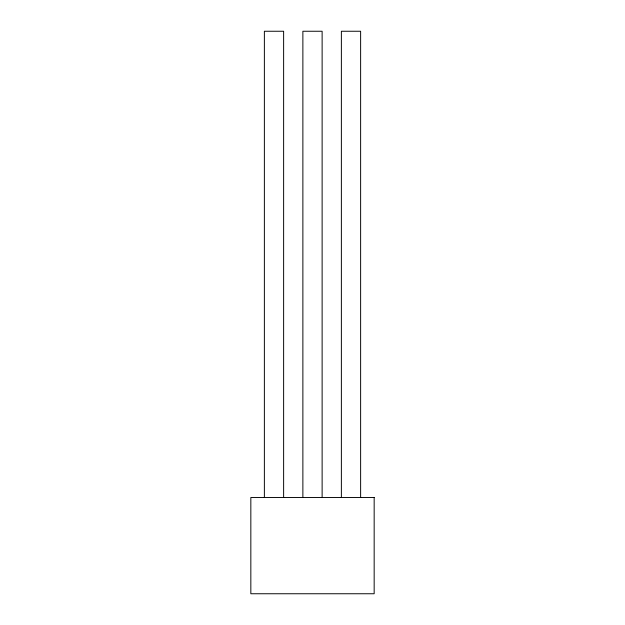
<?xml version="1.0" encoding="UTF-8"?>
<svg xmlns="http://www.w3.org/2000/svg" width="625" height="625" viewBox="0 0 625 625"><rect width="100%" height="100%" fill="white"/><g stroke="black" fill="none" stroke-linecap="round" stroke-linejoin="round"><path stroke-width="0.94" d="M360.625 497.492L360.625 31.25L341.375 31.25L341.375 497.492M322.125 497.492L322.125 31.25L302.875 31.25L302.875 497.492M283.625 497.492L283.625 31.25L264.375 31.25L264.375 497.492M374.164 497.492L250.836 497.492L250.836 593.75L374.164 593.75L374.164 497.492"/></g></svg>
